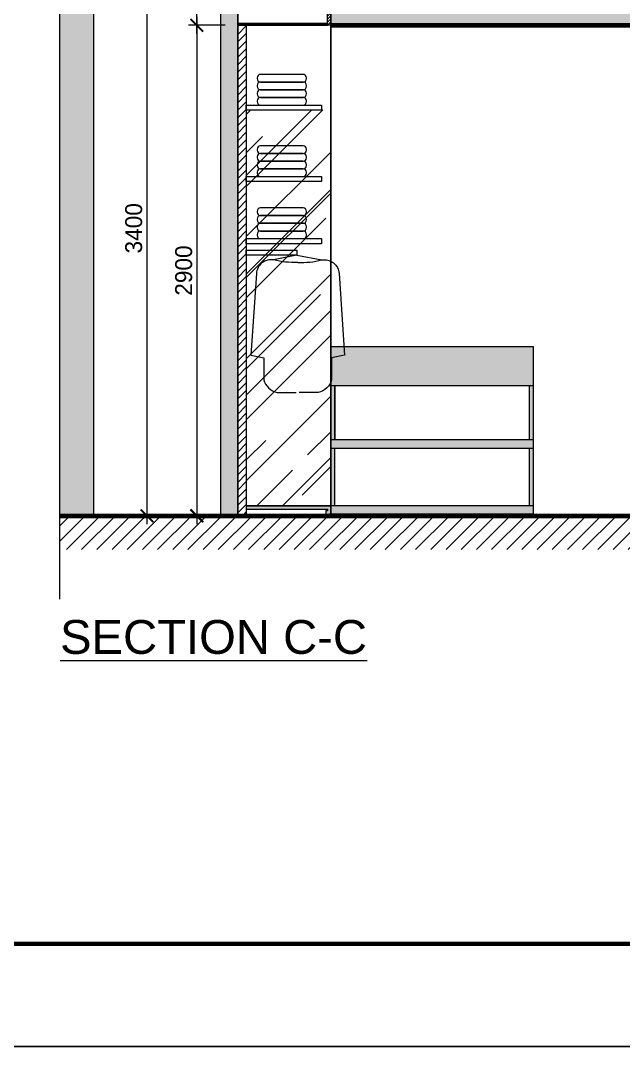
# Model space of a CAD drawing. Header units: millimetres. Extents: x 346472 to 732256, y -34068 to -15883.
# Drawn here: x 720978 to 724545, y -34068 to -28002 of the extents above; entities that cross this region are included whole.
import ezdxf

# ---------------------------------------------------------------- set-up
doc = ezdxf.new("R2010")
doc.units = ezdxf.units.MM
doc.header["$LTSCALE"] = 7
doc.header["$PDMODE"] = 3
doc.layers.get('0').update_dxf_attribs({"lineweight": 0})
doc.layers.add('1', color=1, linetype='Continuous')
doc.layers.add('图框', color=9, linetype='Continuous')
for name, color, linetype, lineweight in [('3', 3, 'Continuous', 0), ('EA7 furniture', 7, 'Continuous', 5), ('MERCHANDISING', 253, 'Continuous', 9), ('PLAN', 1, 'Continuous', 0), ('QUOTE', 251, 'Continuous', 5), ('SECTION', 7, 'Continuous', 5)]:
    doc.layers.add(name, color=color, linetype=linetype, lineweight=lineweight)
doc.styles.get("Standard").update_dxf_attribs({"font": 'STKaiti.ttf'})
doc.styles.add('style1', font='')
doc.styles.get('style1').set_extended_font_data('Century Gothic')
doc.dimstyles.new('1-50', dxfattribs={"dimscale": 50, "dimtxt": 2, "dimasz": 1.5, "dimexe": 1, "dimexo": 1.5, "dimgap": 0.5, "dimtad": 1, "dimdec": 0, "dimzin": 0, "dimdsep": 46, "dimtxsty": 'style1', "dimblk": 'ARCHTICK', "dimcen": 0, "dimdle": 1, "dimclrd": 256, "dimclre": 256, "dimclrt": 30, "dimadec": 0, "dimazin": 0, "dimtfac": 100, "dimtdec": 0, "dimtix": 1, "dimtmove": 2, "dimatfit": 3, "dimldrblk": 'arrow', "dimfxl": 250, "dimtolj": 1, "dimtzin": 0, "dimlwd": -1, "dimlwe": -1, "dimarcsym": 2})

# ---------------------------------------------------------------- blocks, each defined once
blk = doc.blocks.new('frontale')
at = {"layer": 'MERCHANDISING'}
for points in [[(0, 0), (-138.5, -28.2)], [(0, 0), (147.6, -28.2)]]:
    blk.add_lwpolyline(points, dxfattribs=at)
at = {"layer": 'MERCHANDISING', "elevation": 7.6}
for points in [[(4.5, -42.7, -0.069086), (-138.5, -28.2, 0.443599), (-240, -108.1), (-272.6, -590.6), (-195.9, -605.9), (-196.1, -736.2, 0.28689), (-117, -810.8), (-4.9, -810.8)], [(4.5, -42.7, 0.069086), (147.6, -28.2, -0.443599), (249.1, -108.1), (281.7, -590.6), (204.9, -605.9), (205.2, -736.2, -0.28689), (126.1, -810.8), (14, -810.8)]]:
    blk.add_lwpolyline(points, format="xyb", dxfattribs=at)
blk = doc.blocks.new('_ArchTick')
at = {"color": 0, "linetype": 'ByBlock', "const_width": 0.15}
blk.add_lwpolyline([(-0.5, -0.5), (0.5, 0.5)], dxfattribs=at)
blk = doc.blocks.new('*D32')
at = {"layer": 'Defpoints', "color": 0, "lineweight": 5, "transparency": 16777216}
for p in [(722163, -27530.9, 0), (721725.5, -30930.9), (722163, -30930.9, 0.3)]:
    blk.add_point(p, dxfattribs=at)
at = {"layer": 'QUOTE', "transparency": 16777216}
for p, q in [((722088, -27530.9), (721675.5, -27530.9)), ((721725.5, -27480.9), (721725.5, -30980.9)), ((722088, -30930.9), (721675.5, -30930.9))]:
    blk.add_line(p, q, dxfattribs=at)
at = {"layer": 'QUOTE', "transparency": 16777216, "xscale": 75, "yscale": 75, "zscale": 75}
for p, rotation in [((721725.5, -27530.9), 90), ((721725.5, -30930.9), 270)]:
    blk.add_blockref('_ArchTick', p, dxfattribs=dict(at, rotation=rotation))
at = {"layer": 'QUOTE', "color": 30, "transparency": 16777216, "insert": (721647.9, -29230.9), "char_height": 100, "attachment_point": 5, "rotation": 90, "style": 'style1'}
blk.add_mtext('\\A1;3400', dxfattribs=at)
blk = doc.blocks.new('arrow')
at = {"layer": 'PLAN', "ltscale": 100}
blk.add_hatch(color=256, dxfattribs=at).paths.add_polyline_path([(61.552, 175.676), (61.089, 174.566), (63.518, 176.483), (60.443, 176.139)])
for p, q in [((63.518, 176.483), (60.443, 176.139)), ((61.089, 174.566), (63.518, 176.483)), ((61.552, 175.676), (60.443, 176.139)), ((61.552, 175.676), (61.089, 174.566))]:
    blk.add_line(p, q, dxfattribs=at)
blk = doc.blocks.new('*D33')
at = {"layer": 'Defpoints', "color": 0, "lineweight": 5, "transparency": 16777216}
for p in [(722020.9, -27530.9), (722263, -27530.9, 0), (722263, -28030.9, 0)]:
    blk.add_point(p, dxfattribs=at)
at = {"layer": 'QUOTE', "transparency": 16777216}
for p, q in [((722188, -27530.9), (721970.9, -27530.9)), ((722020.9, -28080.9), (722020.9, -27480.9)), ((722188, -28030.9), (721970.9, -28030.9))]:
    blk.add_line(p, q, dxfattribs=at)
at = {"layer": 'QUOTE', "transparency": 16777216, "xscale": 75, "yscale": 75, "zscale": 75}
for p, rotation in [((722020.9, -27530.9), 90), ((722020.9, -28030.9), 270)]:
    blk.add_blockref('_ArchTick', p, dxfattribs=dict(at, rotation=rotation))
at = {"layer": 'QUOTE', "color": 30, "transparency": 16777216, "insert": (721943.4, -27780.9), "char_height": 100, "attachment_point": 5, "rotation": 90, "style": 'style1'}
blk.add_mtext('\\A1;500', dxfattribs=at)
blk = doc.blocks.new('*D34')
at = {"layer": 'Defpoints', "color": 0, "lineweight": 5, "transparency": 16777216}
for p in [(722263, -28030.9, 0), (722020.9, -30930.9), (722263, -30930.9, 0)]:
    blk.add_point(p, dxfattribs=at)
at = {"layer": 'QUOTE', "transparency": 16777216}
for p, q in [((722020.9, -27980.9), (722020.9, -30980.9)), ((722188, -28030.9), (721970.9, -28030.9)), ((722188, -30930.9), (721970.9, -30930.9))]:
    blk.add_line(p, q, dxfattribs=at)
at = {"layer": 'QUOTE', "transparency": 16777216, "xscale": 75, "yscale": 75, "zscale": 75}
for p, rotation in [((722020.9, -28030.9), 90), ((722020.9, -30930.9), 270)]:
    blk.add_blockref('_ArchTick', p, dxfattribs=dict(at, rotation=rotation))
at = {"layer": 'QUOTE', "color": 30, "transparency": 16777216, "insert": (721943.4, -29480.9), "char_height": 100, "attachment_point": 5, "rotation": 90, "style": 'style1'}
blk.add_mtext('\\A1;2900', dxfattribs=at)

msp = doc.modelspace()

# ---------------------------------------------------------------- hatches: boundary and pattern name
h = msp.add_hatch()
h.set_pattern_fill('AR-RROOF', color=253, scale=15, angle=45)
h.set_pattern_definition([(45, (534111.76, -30216.16), (323.2892, 862.1046), [5715, -762, 1905, -381]), (45, (534335.37, -29723.15), (-627.7199, 88.9045), [1143, -125.73, 2286, -285.75]), (45, (534017.47, -29852.46), (1220.4168, 1581.4231), [3048, -533.4, 1524, -381])])
h.paths.add_polyline_path([(722313, -30774.5), (722813, -30774.5), (722813, -28530.9), (722313, -28530.9)])
h.paths.add_polyline_path([(722813, -30774.5), (722313, -30774.5), (722313, -30870.9), (722813, -30870.9)])
h = msp.add_hatch(color=1)
h.dxf.hatch_style = 1
h.set_gradient(color1=(51, 51, 51), color2=(132, 132, 132), tint=1, name='CYLINDER')
h.paths.add_polyline_path([(722813, -30160.9), (724013, -30160.9), (724013, -29930.9), (722813, -29930.9)])
h.paths.add_polyline_path([(722813, -30530.9), (724013, -30530.9), (724013, -30480.9), (722813, -30480.9)])
h.paths.add_polyline_path([(722813, -30920.9), (724013, -30920.9), (724013, -30870.9), (722813, -30870.9)])
at = {"ltscale": 100}
h = msp.add_hatch(color=256, dxfattribs=at)
h.dxf.hatch_style = 1
h.set_gradient(color1=(214, 214, 214), color2=(132, 132, 132), tint=1)
h.paths.add_polyline_path([(722838, -30160.9), (722813, -30160.9), (722813, -30480.9), (722838, -30480.9)])
h = msp.add_hatch(color=256, dxfattribs=at)
h.dxf.hatch_style = 1
h.set_gradient(color1=(214, 214, 214), color2=(132, 132, 132), tint=1)
h.paths.add_polyline_path([(724013, -30160.9), (723988, -30160.9), (723988, -30480.9), (724013, -30480.9)])
h = msp.add_hatch(color=256, dxfattribs=at)
h.dxf.hatch_style = 1
h.set_gradient(color1=(214, 214, 214), color2=(132, 132, 132), tint=1)
h.paths.add_polyline_path([(722838, -30530.9), (722813, -30530.9), (722813, -30870.9), (722838, -30870.9)])
h = msp.add_hatch(color=256, dxfattribs=at)
h.dxf.hatch_style = 1
h.set_gradient(color1=(214, 214, 214), color2=(132, 132, 132), tint=1)
h.paths.add_polyline_path([(724013, -30530.9), (723988, -30530.9), (723988, -30870.9), (724013, -30870.9)])
at = {"layer": '1'}
h = msp.add_hatch(dxfattribs=at)
h.set_pattern_fill('ANSI31', color=254, scale=20, style=0)
h.set_pattern_definition([(45, (599778.326, -5056.69), (-44.90128, 44.90128), [])])
h.paths.add_polyline_path([(728045.5, -31130.9), (728045.5, -30930.9), (721210.7, -30930.9), (721210.7, -31130.9)])
at = {"layer": 'SECTION'}
h = msp.add_hatch(color=0, dxfattribs=at)
h.dxf.hatch_style = 1
h.paths.add_polyline_path([(721210.7, -30930.9), (721410.9, -30930.9), (721410.9, -26730.9), (721210.7, -26730.9)])
h = msp.add_hatch(color=256, dxfattribs=at)
h.dxf.hatch_style = 1
h.paths.add_polyline_path([(722163, -27530.9), (722263, -27530.9), (722263, -27604.4), (722263, -30930.9), (722163, -30930.9)])
h = msp.add_hatch(dxfattribs=at)
h.set_pattern_fill('ANSI31', color=256, scale=100)
h.set_pattern_definition([(45, (112262.82, -167397.237), (-8.83883476, 8.83883476), [])])
h.paths.add_polyline_path([(722813, -27530.9), (722813, -28030.9), (722793, -28030.9), (722793, -27554.4), (722263, -27554.4), (722263, -27530.9)])
at = {"layer": 'SECTION', "ltscale": 100}
h = msp.add_hatch(color=256, dxfattribs=at)
h.dxf.hatch_style = 1
h.set_gradient(color1=(51, 51, 51), color2=(173, 173, 173), tint=1)
h.paths.add_polyline_path([(727176.3, -28030.9), (727176.3, -27530.9), (722813, -27530.9), (722813, -28030.9)])
at = {"layer": 'SECTION'}
h = msp.add_hatch(dxfattribs=at)
h.set_pattern_fill('ANSI31', color=256)
h.set_pattern_definition([(45, (534103.6867, -14779.7496), (-2.24506403, 2.24506403), [])])
h.paths.add_polyline_path([(722263, -28030.9), (722793, -28030.9), (722793, -28020.9), (722263, -28020.9)])
h = msp.add_hatch(dxfattribs=at)
h.set_pattern_fill('ANSI31', color=256, scale=10)
h.set_pattern_definition([(45, (534203.71, -15479.75), (-22.4506403, 22.4506403), [])])
h.paths.add_polyline_path([(722263, -30930.9), (722313, -30930.9), (722313, -28030.9), (722263, -28030.9)])
h = msp.add_hatch(color=256, dxfattribs=at)
h.dxf.hatch_style = 1
h.paths.add_polyline_path([(722813, -30870.9), (722313, -30870.9), (722313, -30890.9), (722793, -30890.9), (722793, -30900.9), (722783, -30900.9), (722783, -30930.9), (722803, -30930.9), (722803, -30920.9), (722813, -30920.9)])

# ---------------------------------------------------------------- linework, layer by layer
at = {"color": 8, "elevation": 2.3}
for points in [[(722377.5, -28346, 0.414214), (722397.5, -28366), (722649.2, -28366, 0.414214), (722669.2, -28346), (722669.2, -28340.7, 0.414214), (722649.2, -28320.7), (722397.5, -28320.7, 0.414214), (722377.5, -28340.7)], [(722377.5, -28391.4, 0.414214), (722397.5, -28411.4), (722649.2, -28411.4, 0.414214), (722669.2, -28391.4), (722669.2, -28386, 0.414214), (722649.2, -28366), (722397.5, -28366, 0.414214), (722377.5, -28386)], [(722377.5, -28436.8, 0.414214), (722397.5, -28456.8), (722649.2, -28456.8, 0.414214), (722669.2, -28436.8), (722669.2, -28431.4, 0.414214), (722649.2, -28411.4), (722397.5, -28411.4, 0.414214), (722377.5, -28431.4)], [(722377.5, -28482.2, 0.414214), (722397.5, -28502.2), (722649.2, -28502.2, 0.414214), (722669.2, -28482.2), (722669.2, -28476.8, 0.414214), (722649.2, -28456.8), (722397.5, -28456.8, 0.414214), (722377.5, -28476.8)], [(722377.5, -28768.7, 0.414214), (722397.5, -28788.7), (722649.2, -28788.7, 0.414214), (722669.2, -28768.7), (722669.2, -28763.3, 0.414214), (722649.2, -28743.3), (722397.5, -28743.3, 0.414214), (722377.5, -28763.3)], [(722377.5, -28814, 0.414214), (722397.5, -28834), (722649.2, -28834, 0.414214), (722669.2, -28814), (722669.2, -28808.7, 0.414214), (722649.2, -28788.7), (722397.5, -28788.7, 0.414214), (722377.5, -28808.7)], [(722377.5, -28859.4, 0.414214), (722397.5, -28879.4), (722649.2, -28879.4, 0.414214), (722669.2, -28859.4), (722669.2, -28854, 0.414214), (722649.2, -28834), (722397.5, -28834, 0.414214), (722377.5, -28854)], [(722377.5, -28904.8, 0.414214), (722397.5, -28924.8), (722649.2, -28924.8, 0.414214), (722669.2, -28904.8), (722669.2, -28899.4, 0.414214), (722649.2, -28879.4), (722397.5, -28879.4, 0.414214), (722377.5, -28899.4)], [(722377.5, -29136.1, 0.414214), (722397.5, -29156.1), (722649.2, -29156.1, 0.414214), (722669.2, -29136.1), (722669.2, -29130.7, 0.414214), (722649.2, -29110.7), (722397.5, -29110.7, 0.414214), (722377.5, -29130.7)], [(722377.5, -29181.5, 0.414214), (722397.5, -29201.5), (722649.2, -29201.5, 0.414214), (722669.2, -29181.5), (722669.2, -29176.1, 0.414214), (722649.2, -29156.1), (722397.5, -29156.1, 0.414214), (722377.5, -29176.1)], [(722377.5, -29226.9, 0.414214), (722397.5, -29246.9), (722649.2, -29246.9, 0.414214), (722669.2, -29226.9), (722669.2, -29221.5, 0.414214), (722649.2, -29201.5), (722397.5, -29201.5, 0.414214), (722377.5, -29221.5)], [(722377.5, -29272.2, 0.414214), (722397.5, -29292.2), (722649.2, -29292.2, 0.414214), (722669.2, -29272.2), (722669.2, -29266.9, 0.414214), (722649.2, -29246.9), (722397.5, -29246.9, 0.414214), (722377.5, -29266.9)]]:
    msp.add_lwpolyline(points, format="xyb", close=True, dxfattribs=at)
at = {"color": 0, "ltscale": 100, "elevation": 2.3}
msp.add_lwpolyline([(722313, -29292.2), (722757.7, -29292.2), (722757.7, -29322.2), (722313, -29322.2)], close=True, dxfattribs=at)
at = {"ltscale": 100, "elevation": 2.3}
msp.add_lwpolyline([(722813, -30160.9), (722838, -30160.9), (722838, -30480.9), (722813, -30480.9)], close=True, dxfattribs=at)
at = {"layer": '3', "color": 0, "lineweight": 200, "ltscale": 2}
for p, q in [((722813, -28030.9, 2.3), (727176.3, -28030.9, 2.3)), ((721210.7, -30930.9, 2.3), (728045.5, -30930.9, 2.3))]:
    msp.add_line(p, q, dxfattribs=at)
at = {"layer": 'EA7 furniture', "color": 0, "ltscale": 100}
msp.add_line((722813, -28330.9, 2.3), (722813, -30870.9, 2.3), dxfattribs=at)
at = {"layer": 'SECTION'}
for p, q in [((721210.7, -31423.4, 2.3), (721210.7, -26630.9, 2.3)), ((721210.7, -30930.9, 2.3), (721210.7, -26730.9, 2.3)), ((721410.9, -30930.9, 2.3), (721410.9, -26730.9, 2.3)), ((721410.9, -30930.9, 2.3), (721410.9, -26730.9, 2.3)), ((722163, -30930.9, 2.7), (722163, -27530.9, 2.7)), ((722163, -30930.9, 2.7), (722163, -27530.9, 2.7)), ((722263, -30930.9, 2.3), (722263, -27530.9, 2.3)), ((722263, -30930.9, 2.3), (722263, -27530.9, 2.3)), ((722813, -30930.9, 2.3), (722813, -27530.9, 2.3)), ((722813, -30930.9, 2.3), (722813, -27530.9, 2.3)), ((722263, -27580.9, 2.3), (722263, -30930.9, 2.3)), ((722813, -28080.9, 2.3), (722813, -30930.9, 2.3)), ((722313, -28330.9, 2.3), (722313, -30930.9, 2.3)), ((722313, -28330.9, 2.3), (722313, -30930.9, 2.3)), ((722813, -30480.9, 2.3), (722813, -30160.9, 2.3)), ((722838, -30480.9, 2.3), (722838, -30160.9, 2.3)), ((723988, -30480.9, 2.3), (723988, -30160.9, 2.3)), ((724013, -30480.9, 2.3), (724013, -30160.9, 2.3)), ((722813, -30870.9, 2.3), (722813, -30530.9, 2.3)), ((722838, -30870.9, 2.3), (722838, -30530.9, 2.3)), ((723988, -30870.9, 2.3), (723988, -30530.9, 2.3)), ((724013, -30930.9, 2.3), (724013, -30530.9, 2.3))]:
    msp.add_line(p, q, dxfattribs=at)
at = {"layer": 'SECTION', "lineweight": 9}
for p, q in [((722813, -27580.9, 2.3), (722813, -30930.9, 2.3)), ((722263, -28230.9, 2.3), (722263, -30930.9, 2.3)), ((722813, -28230.9, 2.3), (722813, -30930.9, 2.3))]:
    msp.add_line(p, q, dxfattribs=at)
at = {"layer": 'SECTION', "elevation": 2.3}
for points in [[(722813, -28030.9), (722263, -28030.9), (722263, -27530.9), (722813, -27530.9)], [(722263, -28030.9), (722793, -28030.9), (722793, -28020.9), (722263, -28020.9)], [(722263, -28030.9), (722313, -28030.9), (722313, -30930.9), (722263, -30930.9)], [(722313.1, -28502.2), (722757.7, -28502.2), (722757.7, -28532.2), (722313.1, -28532.2)], [(722313.1, -28924.8), (722757.7, -28924.8), (722757.7, -28954.8), (722313.1, -28954.8)], [(722313, -29360), (722613, -29360), (722613, -29390), (722313, -29390)], [(722813, -30160.9), (724013, -30160.9), (724013, -29930.9), (722813, -29930.9)], [(722813, -30530.9), (724013, -30530.9), (724013, -30480.9), (722813, -30480.9)], [(722813, -30870.9), (722313, -30870.9), (722313, -30930.9), (722813, -30930.9)], [(722813, -30920.9), (724013, -30920.9), (724013, -30870.9), (722813, -30870.9)], [(722813, -30930.9), (724013, -30930.9), (724013, -30920.9), (722813, -30920.9)]]:
    msp.add_lwpolyline(points, close=True, dxfattribs=at)
for points in [[(722263, -27554.4), (722263, -27530.9), (722813, -27530.9), (722813, -28030.9), (722793, -28030.9), (722793, -27554.4), (722263, -27554.4)], [(722313, -28330.9), (722313, -30930.9), (722263, -30930.9), (722263, -28330.9)], [(722313, -28330.9), (722313, -30930.9), (722263, -30930.9), (722263, -28330.9)], [(722313, -30870.9), (722813, -30870.9), (722813, -30920.9), (722803, -30920.9), (722803, -30930.9)], [(722313, -30890.9), (722793, -30890.9), (722793, -30900.9), (722783, -30900.9), (722783, -30930.9)]]:
    msp.add_lwpolyline(points, dxfattribs=at)
at = {"layer": '图框', "color": 251}
msp.add_lwpolyline([(706537, -34068.2), (732256.1, -34068.2), (732256.1, -15882.9), (706537, -15882.9)], close=True, dxfattribs=at)
at = {"layer": '图框', "color": 251, "const_width": 26}
msp.add_lwpolyline([(707835.9, -16489.1), (731649.9, -16489.1), (731649.9, -33462), (707835.9, -33462)], close=True, dxfattribs=at)

# ---------------------------------------------------------------- block references
at = {"layer": 'EA7 furniture', "extrusion": (0, 0, -1), "xscale": -1, "zscale": -1}
msp.add_blockref('frontale', (-722613, -29390, -2.3), dxfattribs=at)

# ---------------------------------------------------------------- texts
at = {"layer": 'EA7 furniture', "ltscale": 100, "insert": (721211.8, -31547, 2.3), "char_height": 200, "attachment_point": 1}
msp.add_mtext_dynamic_manual_height_columns('{\\f@Arial Unicode MS|b0|i0|c0|p34;\\LSECTION C-C}', width=9677.842, gutter_width=1, heights=[0], dxfattribs=at)

# ---------------------------------------------------------------- dimensions: what is measured, and where the dimension line sits
at = {"layer": 'QUOTE'}
for base, p1, p2, picture, middle in [((721725.5, -30930.9, 2.3), (722163, -27530.9, 2.3), (722163, -30930.9, 2.7), '*D32', (721647.9, -29230.9, 2.3)), ((722020.9, -27530.9, 2.3), (722263, -28030.9, 2.3), (722263, -27530.9, 2.3), '*D33', (721943.4, -27780.9, 2.3)), ((722020.9, -30930.9, 2.3), (722263, -28030.9, 2.3), (722263, -30930.9, 2.3), '*D34', (721943.4, -29480.9, 2.3))]:
    dim = msp.add_linear_dim(base=base, p1=p1, p2=p2, angle=90, dimstyle='1-50', dxfattribs=at)
    dim.commit()
    dim.dimension.update_dxf_attribs({"geometry": picture, "text_midpoint": middle})

doc.saveas('drawing.dxf')
